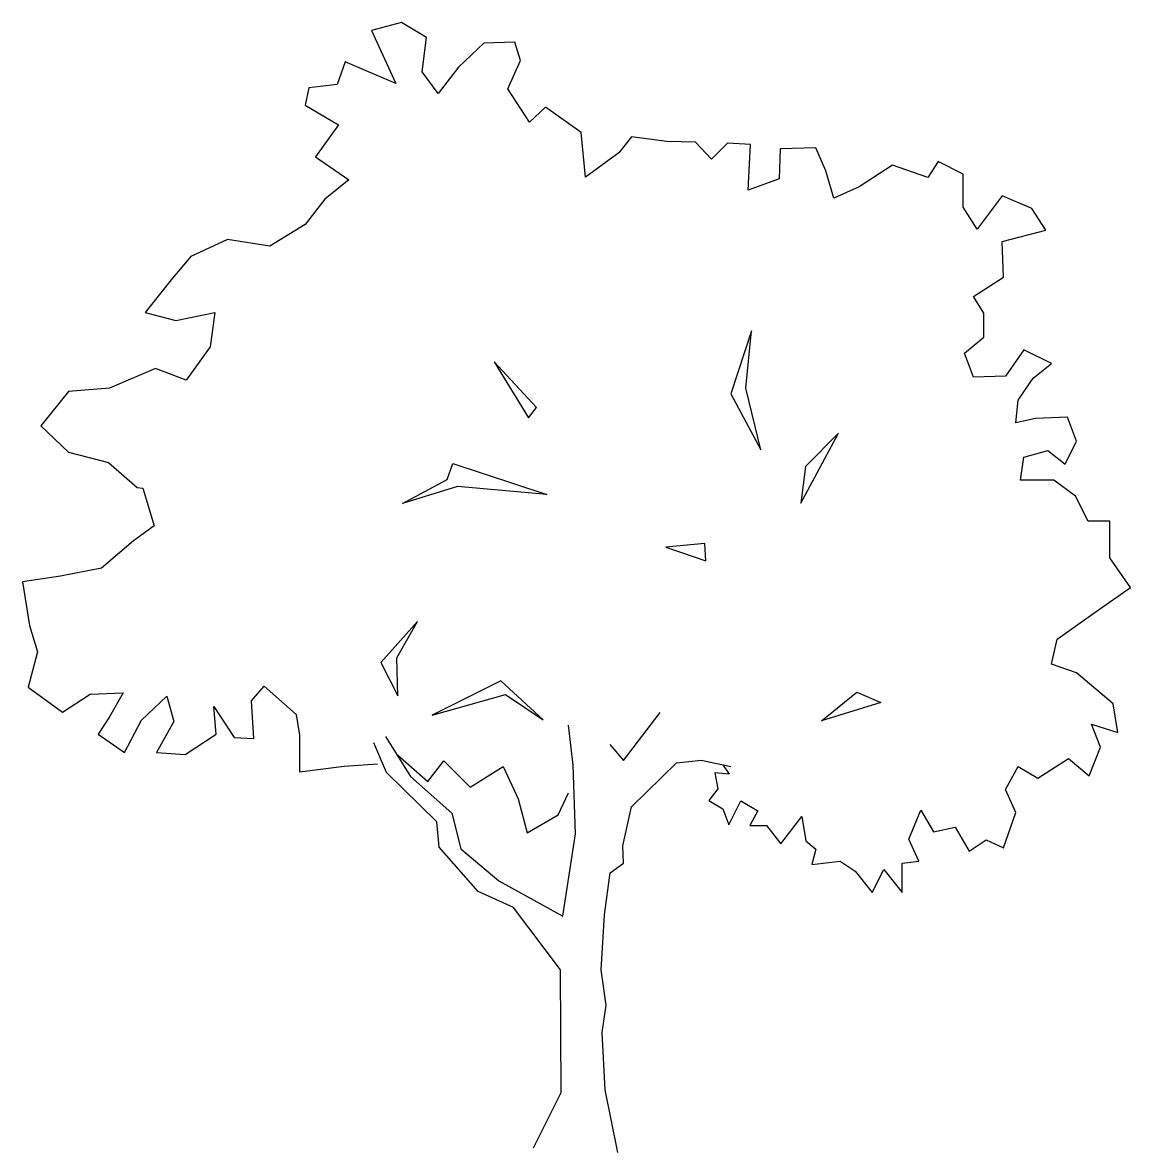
# Model space of a CAD drawing. Extents: x 1029 to 4580, y 489 to 4113.
import ezdxf

# ---------------------------------------------------------------- set-up
doc = ezdxf.new("R2010")
doc.units = 0
doc.header["$MEASUREMENT"] = 0
doc.layers.get('0').update_dxf_attribs({"linetype": 'CONTINUOUS'})

msp = doc.modelspace()

# ---------------------------------------------------------------- linework, layer by layer
at = {"color": 7, "linetype": 'Continuous', "flags": 128}
for points in [[(3274.529829, 1731.725719), (3294.706166, 1702.378321), (3248.850856, 1706.046746), (3258.021918, 1654.688798), (3228.674519, 1618.00455), (3274.529829, 1590.491363), (3292.871953, 1539.133416), (3331.390414, 1616.170337), (3386.416787, 1584.988726), (3360.737813, 1537.299203), (3413.929973, 1537.299203), (3459.785283, 1478.604406), (3527.651142, 1566.646602), (3540.490629, 1487.775468), (3571.67224, 1462.096495), (3558.832753, 1412.572759), (3650.543374, 1423.578034), (3698.232897, 1390.56221), (3753.259269, 1322.696351), (3789.943518, 1396.064848), (3848.638315, 1322.696351), (3848.638315, 1416.241184), (3901.830475, 1423.578034), (3870.648864, 1493.278106), (3909.167434, 1586.822999), (3949.520107, 1517.122927), (4019.220179, 1531.796626), (4063.241276, 1454.759705), (4118.267649, 1491.443953), (4173.294021, 1465.764979), (4213.646694, 1579.486149), (4180.630871, 1652.854646), (4220.983544, 1726.223142), (4283.346766, 1689.538894), (4382.394236, 1751.902116), (4448.425883, 1696.875744), (4485.110132, 1788.586364), (4455.762733, 1861.954861), (4540.136504, 1836.275887), (4525.462805, 1927.986508), (4408.07321, 2027.033978), (4327.368013, 2054.547119), (4345.710137, 2135.252465), (4470.436582, 2223.294661), (4580.489326, 2300.331583), (4514.457679, 2395.710628), (4514.457679, 2513.100223), (4444.757608, 2513.100223), (4404.404935, 2593.805569), (4334.704863, 2645.163516), (4228.320543, 2645.163516), (4239.325817, 2718.532013), (4316.362739, 2740.542562), (4371.389111, 2696.521464), (4408.073359, 2769.88996), (4378.725961, 2846.926882), (4276.010066, 2843.258457), (4213.646844, 2828.584758), (4220.983693, 2901.953254), (4268.673216, 2971.653326), (4327.368013, 3019.342849), (4239.325817, 3063.363947), (4180.63102, 2978.990176), (4077.915125, 2975.321751), (4048.567726, 3052.358672), (4110.930948, 3103.71662), (4110.930948, 3180.753541), (4077.915168, 3233.945655), (4173.294214, 3296.308877), (4169.625789, 3410.030047), (4309.025932, 3446.714295), (4265.004834, 3516.414367), (4169.625789, 3556.76704), (4088.920442, 3450.38272), (4044.899345, 3520.082792), (4044.899345, 3626.467112), (3964.193998, 3666.819785), (3931.178175, 3615.461837), (3817.457005, 3655.814511), (3711.072685, 3586.114439), (3630.367339, 3549.430191), (3604.688365, 3637.472386), (3571.672542, 3710.840883), (3457.951372, 3707.172458), (3454.282947, 3611.793413), (3355.235477, 3575.109164), (3362.572327, 3721.846157), (3289.20383, 3725.514582), (3237.845883, 3674.156635), (3186.487935, 3729.183007), (3094.777568, 3731.017269), (2981.056398, 3745.690968), (2940.703725, 3694.33302), (2834.319405, 3617.296099), (2819.645706, 3760.364667), (2705.924536, 3841.070014), (2654.566589, 3793.380491), (2584.866517, 3899.764811), (2625.21919, 3991.475431), (2606.877066, 4050.170229), (2507.829595, 4046.501804), (2427.124249, 3969.464882), (2361.092602, 3885.091111), (2309.734655, 3954.791183), (2324.408354, 4064.843928), (2243.703008, 4112.533451), (2148.323962, 4086.854477), (2225.36718, 3917.19004), (2063.956487, 3986.890112), (2038.271218, 3914.43851), (1946.560597, 3903.433236), (1935.561618, 3847.489968), (2041.945938, 3785.126746), (1968.571317, 3681.493506), (2074.955637, 3608.12501), (1997.918715, 3545.761788), (1935.555493, 3465.056441), (1821.834324, 3395.35637), (1686.102605, 3417.366919), (1568.713011, 3362.340546), (1510.018213, 3292.640474), (1421.976018, 3182.58773), (1521.023488, 3156.908756), (1645.749932, 3182.58773), (1631.076233, 3072.534985), (1554.039311, 2966.150665), (1454.991841, 3002.834913), (1308.254848, 2940.471691), (1176.191554, 2929.466417), (1088.149358, 2819.413672), (1176.191554, 2735.039901), (1304.586423, 2702.024077), (1396.297044, 2621.318731), (1414.639277, 2619.484542), (1451.323525, 2498.426523), (1385.291879, 2450.737), (1282.575983, 2362.694804), (1150.51269, 2337.01583), (1029.45467, 2318.673706), (1051.465219, 2179.273563), (1077.144193, 2094.899792), (1047.796794, 1981.178622), (1157.849539, 1900.473276), (1245.891735, 1959.168073), (1352.276055, 1962.836498), (1308.254957, 1885.799576), (1271.570709, 1830.773204), (1355.94448, 1772.078407), (1410.970852, 1874.794302), (1491.676199, 1951.831223), (1513.686747, 1871.125877), (1458.660375, 1772.078407), (1550.370996, 1764.741557), (1649.418466, 1830.773204), (1642.081616, 1918.8154), (1708.113263, 1819.76793), (1770.476485, 1816.099505), (1763.139636, 1937.157524), (1803.492309, 1984.847047), (1906.208204, 1893.136426), (1917.213478, 1827.104779), (1917.213478, 1709.715185), (2060.282047, 1728.057309), (2166.666367, 1735.394159)], [(2911.355494, 1796.840382), (2955.376592, 1745.482434), (3072.766187, 1899.556277)], [(2192.343653, 1822.519408), (2273.048999, 1694.124539), (2405.112293, 1576.734944), (2434.459691, 1463.013775), (2555.517711, 1360.297879), (2760.949501, 1246.57671), (2801.302174, 1510.703297), (2793.965324, 1730.808787), (2779.291625, 1859.203656)], [(2667.404256, 503.72069), (2755.446454, 681.639298), (2753.61217, 1074.160724), (2603.206944, 1274.089981), (2489.485775, 1325.447928), (2364.75933, 1468.516497), (2357.422481, 1549.221843), (2196.011788, 1706.964111), (2155.659115, 1802.343156)], [(2232.69822, 1762.907329), (2328.077265, 1678.533558), (2379.435213, 1744.565205), (2463.808984, 1660.191434), (2570.193304, 1726.223081), (2617.882827, 1623.507186), (2647.230225, 1513.454441), (2746.277696, 1572.149238), (2779.293519, 1641.84931)], [(2937.034153, 489.047008), (2896.681705, 689.893151), (2887.510643, 873.314392), (2900.35013, 961.356588), (2883.842218, 1075.077758), (2894.847493, 1251.162149), (2913.189677, 1385.976772), (2955.376563, 1417.158383), (2953.54235, 1472.184755), (2981.055537, 1596.911199), (3125.958317, 1738.145555), (3204.829451, 1747.316617), (3300.208526, 1727.14031)]]:
    msp.add_lwpolyline(points, dxfattribs=at)
for points in [[(3366.243382, 3123.89321), (3300.211735, 2922.129844), (3395.59078, 2742.377028), (3347.901258, 2940.471968), (3366.243382, 3123.89321)], [(2540.847796, 3024.845739), (2650.90054, 2845.092923), (2676.579514, 2878.108746), (2540.847796, 3024.845739)], [(3645.043741, 2795.569106), (3538.659421, 2689.184786), (3523.985722, 2571.795191), (3645.043741, 2795.569106)], [(2408.784502, 2698.35593), (2709.595338, 2599.308459), (2423.458201, 2624.987433), (2247.373809, 2569.961061), (2390.442378, 2646.997982), (2408.784502, 2698.35593)], [(3215.838475, 2441.566497), (3091.11203, 2430.561222), (3219.506899, 2386.540124), (3215.838475, 2441.566497)], [(2295.063843, 2192.113608), (2177.674248, 2060.050314), (2232.700621, 1953.665994), (2229.032196, 2074.724014), (2295.063843, 2192.113608)], [(2562.858855, 2001.355517), (2342.753366, 1891.302772), (2577.532555, 1957.334419), (2698.590574, 1876.629073), (2562.858855, 2001.355517)], [(3590.017807, 1872.960648), (3703.738977, 1964.671269), (3780.775898, 1931.655446), (3590.017807, 1872.960648)]]:
    msp.add_lwpolyline(points, close=True, dxfattribs=at)

doc.saveas('drawing.dxf')
